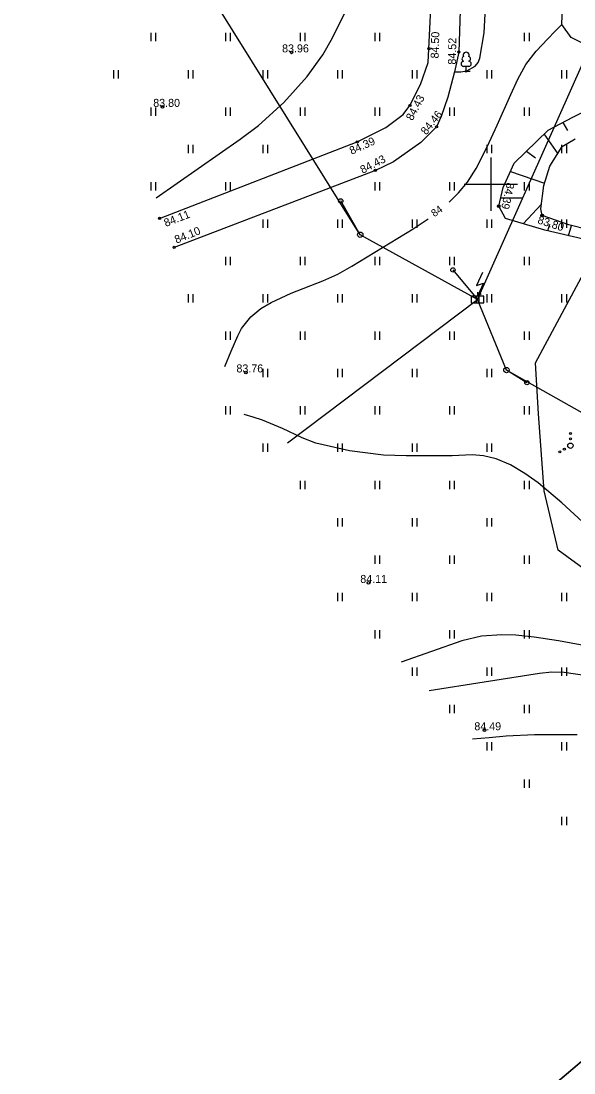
# Model space of a CAD drawing. Extents: x 635520 to 641285, y 6458433 to 6466834.
# Drawn here: x 637556 to 637607.8, y 6462466.7 to 6462565.3 of the extents above; entities that cross this region are included whole.
import ezdxf

# ---------------------------------------------------------------- set-up
doc = ezdxf.new("R2010")
doc.units = 0
for name, color, linetype in [('Default', 7, 'Continuous'), ('HALJASTUS', 7, 'Continuous'), ('HORISONTAAL-EH2000', 7, 'Continuous'), ('KORGUS-EH2000', 7, 'Continuous'), ('KPOHULIIN', 7, 'Continuous'), ('MOOTMPUNKT', 7, 'Continuous'), ('MPOHULIIN', 7, 'Continuous'), ('PIIR', 7, 'Continuous'), ('POST', 7, 'Continuous'), ('PUU', 7, 'Continuous'), ('RELJEEF', 7, 'Continuous'), ('TEE', 7, 'Continuous'), ('VORK', 7, 'Continuous')]:
    doc.layers.add(name, color=color, linetype=linetype)

# ---------------------------------------------------------------- blocks, each defined once
blk = doc.blocks.new('AJMH')
at = {"layer": 'Default'}
for p, q in [((95, 509), (-19, 261)), ((-19, 261), (111, 305)), ((111, 305), (0, 60)), ((119, 60), (-119, 60)), ((-119, 60), (-119, -60)), ((-27, 60), (-27, -60)), ((0, 139), (0, 60)), ((0, 60), (66, 113)), ((27, 60), (27, -60)), ((119, -60), (119, 60)), ((-119, -60), (119, -60))]:
    blk.add_line(p, q, dxfattribs=at)
blk = doc.blocks.new('TUPOST')
at = {"layer": 'Default'}
blk.add_circle((0, 0), 40, dxfattribs=at)
blk = doc.blocks.new('BEPOST')
at = {"layer": 'Default'}
for radius in [50, 4.67]:
    blk.add_circle((0, 0), radius, dxfattribs=at)

msp = doc.modelspace()

# ---------------------------------------------------------------- linework, layer by layer
at = {"layer": 'HALJASTUS'}
for p, q in [((637568.125, 6462564.179), (637568.125, 6462563.418)), ((637568.58, 6462564.179), (637568.58, 6462563.418)), ((637575.125, 6462564.179), (637575.125, 6462563.418)), ((637575.58, 6462564.179), (637575.58, 6462563.418)), ((637582.125, 6462564.179), (637582.125, 6462563.418)), ((637582.58, 6462564.179), (637582.58, 6462563.418)), ((637589.125, 6462564.179), (637589.125, 6462563.418)), ((637589.58, 6462564.179), (637589.58, 6462563.418)), ((637603.125, 6462564.179), (637603.125, 6462563.418)), ((637603.58, 6462564.179), (637603.58, 6462563.418)), ((637564.625, 6462560.679), (637564.625, 6462559.918)), ((637565.08, 6462560.679), (637565.08, 6462559.918)), ((637571.625, 6462560.679), (637571.625, 6462559.918)), ((637572.08, 6462560.679), (637572.08, 6462559.918)), ((637578.625, 6462560.679), (637578.625, 6462559.918)), ((637579.08, 6462560.679), (637579.08, 6462559.918)), ((637585.625, 6462560.679), (637585.625, 6462559.918)), ((637586.08, 6462560.679), (637586.08, 6462559.918)), ((637592.625, 6462560.679), (637592.625, 6462559.918)), ((637593.08, 6462560.679), (637593.08, 6462559.918)), ((637599.625, 6462560.679), (637599.625, 6462559.918)), ((637600.08, 6462560.679), (637600.08, 6462559.918)), ((637606.625, 6462560.679), (637606.625, 6462559.918)), ((637607.08, 6462560.679), (637607.08, 6462559.918)), ((637568.125, 6462557.179), (637568.125, 6462556.418)), ((637568.58, 6462557.179), (637568.58, 6462556.418)), ((637575.125, 6462557.179), (637575.125, 6462556.418)), ((637575.58, 6462557.179), (637575.58, 6462556.418)), ((637582.125, 6462557.179), (637582.125, 6462556.418)), ((637582.58, 6462557.179), (637582.58, 6462556.418)), ((637589.125, 6462557.179), (637589.125, 6462556.418)), ((637589.58, 6462557.179), (637589.58, 6462556.418)), ((637596.125, 6462557.179), (637596.125, 6462556.418)), ((637596.58, 6462557.179), (637596.58, 6462556.418)), ((637603.125, 6462557.179), (637603.125, 6462556.418)), ((637603.58, 6462557.179), (637603.58, 6462556.418)), ((637571.625, 6462553.679), (637571.625, 6462552.918)), ((637572.08, 6462553.679), (637572.08, 6462552.918)), ((637578.625, 6462553.679), (637578.625, 6462552.918)), ((637579.08, 6462553.679), (637579.08, 6462552.918)), ((637599.625, 6462553.679), (637599.625, 6462552.918)), ((637600.08, 6462553.679), (637600.08, 6462552.918)), ((637606.625, 6462553.679), (637606.625, 6462552.918)), ((637607.08, 6462553.679), (637607.08, 6462552.918)), ((637568.125, 6462550.179), (637568.125, 6462549.418)), ((637568.58, 6462550.179), (637568.58, 6462549.418)), ((637575.125, 6462550.179), (637575.125, 6462549.418)), ((637575.58, 6462550.179), (637575.58, 6462549.418)), ((637589.125, 6462550.179), (637589.125, 6462549.418)), ((637589.58, 6462550.179), (637589.58, 6462549.418)), ((637596.125, 6462550.179), (637596.125, 6462549.418)), ((637596.58, 6462550.179), (637596.58, 6462549.418)), ((637603.125, 6462550.179), (637603.125, 6462549.418)), ((637603.58, 6462550.179), (637603.58, 6462549.418)), ((637578.625, 6462546.679), (637578.625, 6462545.918)), ((637579.08, 6462546.679), (637579.08, 6462545.918)), ((637585.625, 6462546.679), (637585.625, 6462545.918)), ((637586.08, 6462546.679), (637586.08, 6462545.918)), ((637592.625, 6462546.679), (637592.625, 6462545.918)), ((637593.08, 6462546.679), (637593.08, 6462545.918)), ((637599.625, 6462546.679), (637599.625, 6462545.918)), ((637600.08, 6462546.679), (637600.08, 6462545.918)), ((637606.625, 6462546.679), (637606.625, 6462545.918)), ((637607.08, 6462546.679), (637607.08, 6462545.918)), ((637575.125, 6462543.179), (637575.125, 6462542.418)), ((637575.58, 6462543.179), (637575.58, 6462542.418)), ((637582.125, 6462543.179), (637582.125, 6462542.418)), ((637582.58, 6462543.179), (637582.58, 6462542.418)), ((637589.125, 6462543.179), (637589.125, 6462542.418)), ((637589.58, 6462543.179), (637589.58, 6462542.418)), ((637596.125, 6462543.179), (637596.125, 6462542.418)), ((637596.58, 6462543.179), (637596.58, 6462542.418)), ((637603.125, 6462543.179), (637603.125, 6462542.418)), ((637603.58, 6462543.179), (637603.58, 6462542.418)), ((637571.625, 6462539.679), (637571.625, 6462538.918)), ((637572.08, 6462539.679), (637572.08, 6462538.918)), ((637578.625, 6462539.679), (637578.625, 6462538.918)), ((637579.08, 6462539.679), (637579.08, 6462538.918)), ((637585.625, 6462539.679), (637585.625, 6462538.918)), ((637586.08, 6462539.679), (637586.08, 6462538.918)), ((637592.625, 6462539.679), (637592.625, 6462538.918)), ((637593.08, 6462539.679), (637593.08, 6462538.918)), ((637599.625, 6462539.679), (637599.625, 6462538.918)), ((637600.08, 6462539.679), (637600.08, 6462538.918)), ((637606.625, 6462539.679), (637606.625, 6462538.918)), ((637607.08, 6462539.679), (637607.08, 6462538.918)), ((637575.125, 6462536.179), (637575.125, 6462535.418)), ((637575.58, 6462536.179), (637575.58, 6462535.418)), ((637582.125, 6462536.179), (637582.125, 6462535.418)), ((637582.58, 6462536.179), (637582.58, 6462535.418)), ((637589.125, 6462536.179), (637589.125, 6462535.418)), ((637589.58, 6462536.179), (637589.58, 6462535.418)), ((637596.125, 6462536.179), (637596.125, 6462535.418)), ((637596.58, 6462536.179), (637596.58, 6462535.418)), ((637603.125, 6462536.179), (637603.125, 6462535.418)), ((637603.58, 6462536.179), (637603.58, 6462535.418)), ((637578.625, 6462532.679), (637578.625, 6462531.918)), ((637579.08, 6462532.679), (637579.08, 6462531.918)), ((637585.625, 6462532.679), (637585.625, 6462531.918)), ((637586.08, 6462532.679), (637586.08, 6462531.918)), ((637592.625, 6462532.679), (637592.625, 6462531.918)), ((637593.08, 6462532.679), (637593.08, 6462531.918)), ((637599.625, 6462532.679), (637599.625, 6462531.918)), ((637600.08, 6462532.679), (637600.08, 6462531.918)), ((637575.125, 6462529.179), (637575.125, 6462528.418)), ((637575.58, 6462529.179), (637575.58, 6462528.418)), ((637582.125, 6462529.179), (637582.125, 6462528.418)), ((637582.58, 6462529.179), (637582.58, 6462528.418)), ((637589.125, 6462529.179), (637589.125, 6462528.418)), ((637589.58, 6462529.179), (637589.58, 6462528.418)), ((637596.125, 6462529.179), (637596.125, 6462528.418)), ((637596.58, 6462529.179), (637596.58, 6462528.418)), ((637603.125, 6462529.179), (637603.125, 6462528.418)), ((637603.58, 6462529.179), (637603.58, 6462528.418)), ((637578.625, 6462525.679), (637578.625, 6462524.918)), ((637579.08, 6462525.679), (637579.08, 6462524.918)), ((637585.625, 6462525.679), (637585.625, 6462524.918)), ((637586.08, 6462525.679), (637586.08, 6462524.918)), ((637592.625, 6462525.679), (637592.625, 6462524.918)), ((637593.08, 6462525.679), (637593.08, 6462524.918)), ((637599.625, 6462525.679), (637599.625, 6462524.918)), ((637600.08, 6462525.679), (637600.08, 6462524.918)), ((637582.125, 6462522.179), (637582.125, 6462521.418)), ((637582.58, 6462522.179), (637582.58, 6462521.418)), ((637589.125, 6462522.179), (637589.125, 6462521.418)), ((637589.58, 6462522.179), (637589.58, 6462521.418)), ((637596.125, 6462522.179), (637596.125, 6462521.418)), ((637596.58, 6462522.179), (637596.58, 6462521.418)), ((637603.125, 6462522.179), (637603.125, 6462521.418)), ((637603.58, 6462522.179), (637603.58, 6462521.418)), ((637585.625, 6462518.679), (637585.625, 6462517.918)), ((637586.08, 6462518.679), (637586.08, 6462517.918)), ((637592.625, 6462518.679), (637592.625, 6462517.918)), ((637593.08, 6462518.679), (637593.08, 6462517.918)), ((637599.625, 6462518.679), (637599.625, 6462517.918)), ((637600.08, 6462518.679), (637600.08, 6462517.918)), ((637589.125, 6462515.179), (637589.125, 6462514.418)), ((637589.58, 6462515.179), (637589.58, 6462514.418)), ((637596.125, 6462515.179), (637596.125, 6462514.418)), ((637596.58, 6462515.179), (637596.58, 6462514.418)), ((637603.125, 6462515.179), (637603.125, 6462514.418)), ((637603.58, 6462515.179), (637603.58, 6462514.418)), ((637585.625, 6462511.679), (637585.625, 6462510.918)), ((637586.08, 6462511.679), (637586.08, 6462510.918)), ((637592.625, 6462511.679), (637592.625, 6462510.918)), ((637593.08, 6462511.679), (637593.08, 6462510.918)), ((637599.625, 6462511.679), (637599.625, 6462510.918)), ((637600.08, 6462511.679), (637600.08, 6462510.918)), ((637606.625, 6462511.679), (637606.625, 6462510.918)), ((637607.08, 6462511.679), (637607.08, 6462510.918)), ((637589.125, 6462508.179), (637589.125, 6462507.418)), ((637589.58, 6462508.179), (637589.58, 6462507.418)), ((637596.125, 6462508.179), (637596.125, 6462507.418)), ((637596.58, 6462508.179), (637596.58, 6462507.418)), ((637603.125, 6462508.179), (637603.125, 6462507.418)), ((637603.58, 6462508.179), (637603.58, 6462507.418)), ((637592.625, 6462504.679), (637592.625, 6462503.918)), ((637593.08, 6462504.679), (637593.08, 6462503.918)), ((637599.625, 6462504.679), (637599.625, 6462503.918)), ((637600.08, 6462504.679), (637600.08, 6462503.918)), ((637606.625, 6462504.679), (637606.625, 6462503.918)), ((637607.08, 6462504.679), (637607.08, 6462503.918)), ((637596.125, 6462501.179), (637596.125, 6462500.418)), ((637596.58, 6462501.179), (637596.58, 6462500.418)), ((637603.125, 6462501.179), (637603.125, 6462500.418)), ((637603.58, 6462501.179), (637603.58, 6462500.418)), ((637599.625, 6462497.679), (637599.625, 6462496.918)), ((637600.08, 6462497.679), (637600.08, 6462496.918)), ((637606.625, 6462497.679), (637606.625, 6462496.918)), ((637607.08, 6462497.679), (637607.08, 6462496.918)), ((637603.125, 6462494.179), (637603.125, 6462493.418)), ((637603.58, 6462494.179), (637603.58, 6462493.418)), ((637606.625, 6462490.679), (637606.625, 6462489.918)), ((637607.08, 6462490.679), (637607.08, 6462489.918))]:
    msp.add_line(p, q, dxfattribs=at)
msp.add_lwpolyline([(637636.953, 6462518.031), (637633.07, 6462515.736), (637628.725, 6462513.061), (637625.402, 6462511.782), (637621.789, 6462511.652), (637615.717, 6462511.853), (637612.4, 6462512.339), (637609.109, 6462513.66), (637606.303, 6462515.686), (637605, 6462521.248), (637604.456, 6462528.463), (637604.175, 6462533.244), (637610.07, 6462544.201), (637613.928, 6462549.86), (637619.418, 6462556.079), (637624.423, 6462556.815), (637628.93, 6462554.793), (637633.09, 6462545.144), (637635.727, 6462537.782), (637636.764, 6462530.508), (637639.389, 6462523.921), (637639.267, 6462521.331), (637636.953, 6462518.031)], dxfattribs=at)
for centre, radius in [((637607.463, 6462526.636), 0.1), ((637607.463, 6462526.136), 0.1), ((637606.463, 6462524.911), 0.1), ((637606.898, 6462525.161), 0.1), ((637607.463, 6462525.486), 0.25)]:
    msp.add_circle(centre, radius, dxfattribs=at)
at = {"layer": 'HORISONTAAL-EH2000'}
for points in [[(637596.593, 6462560.52), (637596.886, 6462560.52), (637597.179, 6462560.52), (637597.748, 6462560.617), (637598.531, 6462561.074), (637598.816, 6462561.412), (637598.983, 6462561.804), (637599.383, 6462564.199), (637599.551, 6462567.794), (637599.525, 6462571.393), (637599.525, 6462574.387), (637599.525, 6462577.382), (637599.525, 6462581.001), (637599.525, 6462584.62), (637599.672, 6462586.283), (637599.98, 6462587.505), (637600.325, 6462588.394), (637601.032, 6462589.661), (637601.973, 6462590.823), (637602.5, 6462591.249), (637603.359, 6462591.71), (637604.171, 6462592.223), (637604.945, 6462592.888), (637605.718, 6462593.553)], [(637568.624, 6462548.714), (637572.561, 6462551.469), (637576.498, 6462554.223), (637578.212, 6462555.513), (637580.604, 6462557.668), (637582.792, 6462560.102), (637584.242, 6462562.13), (637585.169, 6462563.722), (637586.38, 6462566.206), (637586.943, 6462567.523)], [(637596.09, 6462548.309), (637596.982, 6462549.2), (637597.8, 6462550.182), (637598.639, 6462551.465), (637599.652, 6462553.49), (637600.6, 6462555.546), (637601.87, 6462558.409), (637602.523, 6462559.833), (637603.278, 6462561.211), (637604.25, 6462562.477), (637605.354, 6462563.633), (637606.003, 6462564.308), (637606.653, 6462564.982)], [(637575.074, 6462532.901), (637575.674, 6462534.341), (637576.273, 6462535.78), (637576.62, 6462536.464), (637577.492, 6462537.552), (637578.454, 6462538.333), (637579.415, 6462538.913), (637581.28, 6462539.773), (637584.24, 6462540.936), (637585.662, 6462541.577), (637586.964, 6462542.329), (637592.731, 6462545.816), (637594.131, 6462546.743)], [(637596.361, 6462524.541), (637594.214, 6462524.541), (637592.067, 6462524.541), (637589.931, 6462524.613), (637586.744, 6462524.997), (637583.591, 6462525.73), (637582.307, 6462526.211), (637580.472, 6462527.111), (637578.595, 6462527.889), (637577.736, 6462528.149), (637576.876, 6462528.409)], [(637627.991, 6462507.996), (637626.286, 6462508.088), (637624.58, 6462508.179), (637622.613, 6462508.423), (637621.157, 6462508.791), (637619.072, 6462509.642), (637618.099, 6462510.205), (637617.188, 6462510.861), (637614.025, 6462513.536), (637610.918, 6462516.233), (637606.665, 6462520.125), (637604.426, 6462521.998), (637603.195, 6462522.872), (637601.857, 6462523.689), (637600.517, 6462524.269), (637599.322, 6462524.542), (637598.263, 6462524.633), (637596.389, 6462524.545), (637596.361, 6462524.541)], [(637611.104, 6462506.324), (637606.337, 6462507.179), (637604.07, 6462507.539), (637602.341, 6462507.718), (637601.046, 6462507.762), (637599.132, 6462507.627), (637597.284, 6462507.179), (637594.438, 6462506.184), (637591.592, 6462505.189)], [(637631.588, 6462504.682), (637629.804, 6462503.591), (637627.527, 6462502.327), (637625.819, 6462501.53), (637624.537, 6462501.062), (637622.611, 6462500.64), (637621.647, 6462500.581), (637620.683, 6462500.64), (637618.976, 6462501.028), (637616.421, 6462501.963), (637615.131, 6462502.421), (637613.824, 6462502.768), (637609.205, 6462503.868), (637606.883, 6462504.219), (637605.723, 6462504.247), (637604.565, 6462504.14), (637599.387, 6462503.317), (637594.209, 6462502.493)], [(637598.27, 6462498.008), (637599.86, 6462498.142), (637601.45, 6462498.277), (637604.109, 6462498.424), (637608.108, 6462498.422)]]:
    msp.add_lwpolyline(points, dxfattribs=at)
at = {"layer": 'KORGUS-EH2000'}
for centre, radius in [((637581.33, 6462562.358), 0.125), ((637594.201, 6462562.701), 0.1), ((637596.999, 6462562.391), 0.1), ((637569.232, 6462557.25), 0.125), ((637592.424, 6462557.371), 0.1), ((637594.918, 6462555.383), 0.1), ((637587.484, 6462553.971), 0.1), ((637589.175, 6462551.299), 0.1), ((637600.741, 6462547.943), 0.125), ((637568.951, 6462546.799), 0.1), ((637604.811, 6462547.071), 0.125), ((637570.313, 6462544.079), 0.1), ((637577.051, 6462532.355), 0.125), ((637588.519, 6462512.622), 0.125), ((637599.404, 6462498.809), 0.125)]:
    msp.add_circle(centre, radius, dxfattribs=at)
at = {"layer": 'KPOHULIIN'}
msp.add_lwpolyline([(637580.943, 6462525.767), (637598.755, 6462539.191), (637624.916, 6462597.903)], dxfattribs=at)
at = {"layer": 'MOOTMPUNKT'}
msp.add_circle((637597.692, 6462560.574), 0.075, dxfattribs=at)
at = {"layer": 'MPOHULIIN'}
msp.add_lwpolyline([(637667.085, 6462495.579), (637601.464, 6462532.58), (637598.755, 6462539.191), (637587.763, 6462545.269), (637558.977, 6462591.434), (637533.22, 6462632.784), (637494.477, 6462699.839)], dxfattribs=at)
at = {"layer": 'PIIR'}
msp.add_lwpolyline([(637353.13, 6462864.54), (637469.54, 6462931.01), (637486.6, 6462884.52), (637514.77, 6462809.68), (637536.13, 6462756.21), (637550.61, 6462721.37), (637554.32, 6462722.87), (637557.03, 6462716.49), (637580.65, 6462661.56), (637606.05, 6462602.89), (637648.76, 6462501.82), (637606.05, 6462465.7), (637564.16, 6462430.62), (637503.74, 6462382.86), (637468.12, 6462357.68), (637436.35, 6462338.64), (637420.75, 6462347.57), (637461.84, 6462371.62), (637500.69, 6462455.68), (637521.04, 6462521.2), (637545.47, 6462531.18), (637521.85, 6462579.03), (637482.8, 6462645.08)], close=True, dxfattribs=at)
msp.add_lwpolyline([(637326.11, 6462282.07), (637382.92, 6462311.47), (637436.35, 6462338.64), (637468.12, 6462357.68), (637503.74, 6462382.86), (637564.16, 6462430.62), (637606.05, 6462465.7), (637645.15, 6462498.88), (637650.9, 6462486.61), (637614.46, 6462455.78), (637572.4, 6462420.57), (637511.55, 6462372.47), (637475.21, 6462346.78), (637443.92, 6462327.96), (637386.91, 6462299.1), (637332.23, 6462270.61)], dxfattribs=at)
at = {"layer": 'POST'}
for points in [[(637587.763, 6462545.269), (637585.931, 6462548.436)], [(637596.445, 6462541.961), (637598.755, 6462539.191)], [(637603.387, 6462531.392), (637601.464, 6462532.58)]]:
    msp.add_lwpolyline(points, dxfattribs=at)
at = {"layer": 'PUU'}
for p, q in [((637597.932, 6462561.049), (637597.452, 6462561.049)), ((637597.692, 6462560.574), (637597.692, 6462561.049)), ((637598.072, 6462560.574), (637597.692, 6462560.574))]:
    msp.add_line(p, q, dxfattribs=at)
for centre, radius, start, end in [((637597.455, 6462561.286), 0.238, 90.0016, 269.3953), ((637597.522, 6462561.747), 0.233, 109.02174, 253.14154), ((637597.692, 6462562.094), 0.277, 332.5799, 207.4201), ((637597.862, 6462561.747), 0.233, 286.85082, 70.98591), ((637597.929, 6462561.286), 0.238, 270.6047, 89.9984)]:
    msp.add_arc(centre, radius, start, end, dxfattribs=at)
at = {"layer": 'RELJEEF'}
for p, q in [((637606.749, 6462555.79), (637607.192, 6462555.037)), ((637604.986, 6462554.707), (637606.272, 6462552.86)), ((637603.337, 6462553.088), (637604.204, 6462552.459)), ((637601.843, 6462551.206), (637605.028, 6462550.083)), ((637600.924, 6462548.735), (637603.016, 6462548.735)), ((637603.031, 6462546.295), (637604.745, 6462548.138)), ((637605.33, 6462545.616), (637605.525, 6462546.259)), ((637607.277, 6462545.162), (637607.578, 6462546.125))]:
    msp.add_line(p, q, dxfattribs=at)
for points in [[(637608.734, 6462563.145), (637607.52, 6462563.751), (637606.653, 6462564.982), (637606.761, 6462567.546)], [(637608.677, 6462544.836), (637605.058, 6462545.679), (637601.37, 6462546.799), (637600.741, 6462547.943), (637601.145, 6462549.694), (637602.194, 6462551.966), (637605.361, 6462555.075), (637607.692, 6462556.276), (637610.452, 6462557.672)], [(637610.866, 6462545.294), (637607.32, 6462546.19), (637604.811, 6462547.071), (637604.69, 6462547.698), (637604.962, 6462549.866), (637605.525, 6462551.7), (637606.7, 6462553.524), (637607.903, 6462554.268)]]:
    msp.add_lwpolyline(points, dxfattribs=at)
at = {"layer": 'TEE'}
for points in [[(637568.951, 6462546.799), (637587.484, 6462553.971), (637590.169, 6462555.326), (637591.779, 6462556.526), (637592.424, 6462557.371), (637593.421, 6462559.362), (637594.114, 6462561.419), (637594.114, 6462561.419), (637594.544, 6462569.697)], [(637597.255, 6462570.259), (637596.999, 6462562.391), (637596.593, 6462560.52), (637595.957, 6462558.174), (637595.336, 6462556.343), (637594.918, 6462555.383), (637593.44, 6462553.899), (637590.865, 6462552.098), (637589.175, 6462551.299), (637570.313, 6462544.079)]]:
    msp.add_lwpolyline(points, dxfattribs=at)
at = {"layer": 'VORK'}
for p, q in [((637600, 6462552.5), (637600, 6462547.5)), ((637597.5, 6462550), (637602.5, 6462550))]:
    msp.add_line(p, q, dxfattribs=at)

# ---------------------------------------------------------------- block references
at = {"layer": 'POST'}
for name, p, xscale, yscale in [('TUPOST', (637585.931, 6462548.436), 0.005, 0.005), ('BEPOST', (637587.763, 6462545.269), 0.004999999900000002, 0.004999999900000002), ('TUPOST', (637596.445, 6462541.961), 0.005, 0.005), ('AJMH', (637598.755, 6462539.191), 0.005, 0.005), ('BEPOST', (637601.464, 6462532.58), 0.004999999900000002, 0.004999999900000002), ('TUPOST', (637603.387, 6462531.392), 0.005, 0.005)]:
    msp.add_blockref(name, p, dxfattribs=dict(at, xscale=xscale, yscale=yscale))

# ---------------------------------------------------------------- texts
at = {"layer": 'HORISONTAAL-EH2000'}
msp.add_text('84', height=0.7, rotation=34.66769, dxfattribs=at).set_placement((637594.704, 6462546.897))
at = {"layer": 'KORGUS-EH2000'}
for s, rotation, p in [('84.50', 88.42395, (637595.106, 6462561.777)), ('84.52', 89.06646, (637596.73, 6462561.207)), ('84.43', 61.96682, (637592.654, 6462555.901)), ('84.46', 51.2366, (637593.942, 6462554.567)), ('84.39', 24.22451, (637586.95, 6462552.752)), ('84.43', 27.224, (637587.988, 6462550.969)), ('84.39', 257.83659, (637601.494, 6462550.199)), ('84.11', 21.27279, (637569.535, 6462545.988)), ('83.80', 342.07913, (637604.324, 6462546.346)), ('84.10', 21.84436, (637570.532, 6462544.422))]:
    msp.add_text(s, height=0.75, rotation=rotation, dxfattribs=at).set_placement(p)
for s, p in [('83.96', (637580.434, 6462562.358)), ('83.80', (637568.355, 6462557.25)), ('83.76', (637576.155, 6462532.355)), ('84.11', (637587.767, 6462512.622)), ('84.49', (637598.456, 6462498.809))]:
    msp.add_text(s, height=0.75, dxfattribs=at).set_placement(p)

doc.saveas('drawing.dxf')
